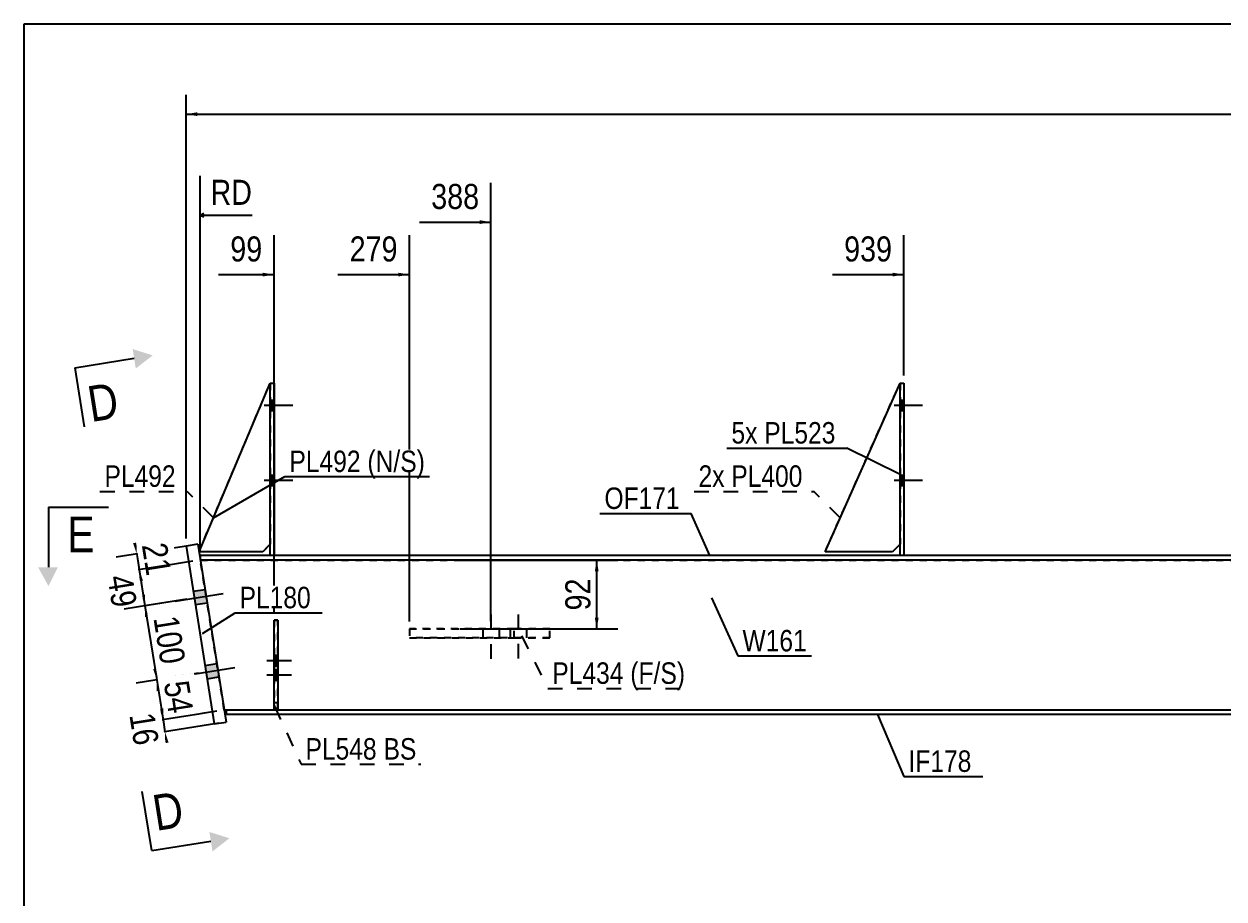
# Model space of a CAD drawing. Header units: millimetres. Extents: x -26 to 376, y -196 to 81.
# Drawn here: x -23.5 to 136.5, y -35.2 to 81.5 of the extents above; entities that cross this region are included whole.
import ezdxf

# ---------------------------------------------------------------- set-up
doc = ezdxf.new("R2010")
doc.units = ezdxf.units.MM
doc.linetypes.add('DXK_LINE_DOT1', pattern=[1.8814, 0.9407, -0.9407])
doc.linetypes.add('DXK_LINE_DOT2', pattern=[3.9198, 1.9599, -1.9599])
doc.styles.add('Arial Narrow', font='ARIALN.TTF', dxfattribs={"height": 0.2})

# ---------------------------------------------------------------- blocks, each defined once
blk = doc.blocks.new('Unknown-626819533-1211')
at = {"color": 5, "linetype": 'Continuous'}
for p, q in [((376.47, 81.47), (-23.53, 81.47)), ((-23.53, 81.47), (-23.53, -195.53))]:
    blk.add_line(p, q, dxfattribs=at)
blk = doc.blocks.new('Part-626819533-2075 - 1883')
at = {"color": 7, "linetype": 'DXK_LINE_DOT1'}
for p, q in [((41.85, 0.83), (27.88, 0.82)), ((27.88, 0.82), (27.88, -0.38)), ((27.88, 0.82), (46.61, 0.82)), ((41.85, -0.37), (41.85, 0.83)), ((46.61, 0.82), (41.85, 0.83)), ((46.61, -0.38), (46.61, 0.82)), ((27.88, -0.38), (41.85, -0.37)), ((46.61, -0.38), (27.88, -0.38)), ((27.88, -0.38), (27.88, -0.38)), ((41.85, -0.37), (46.61, -0.38)), ((46.61, -0.38), (46.61, -0.38))]:
    blk.add_line(p, q, dxfattribs=at)
blk = doc.blocks.new('Part-626819533-1914 - 1883')
at = {"color": 2, "linetype": 'Continuous'}
for p, q in [((-0.33, 12.1), (-1.91, 11.85)), ((-1.91, 11.85), (1.85, -11.85)), ((-0.33, 12.1), (3.43, -11.6)), ((1.85, -11.85), (3.43, -11.6))]:
    blk.add_line(p, q, dxfattribs=at)
blk = doc.blocks.new('Bolt-626819533-1908 - 1883')
at = {"color": 3, "linetype": 'DXK_LINE_DOT2'}
for p, q in [((38.75, 2.72), (38.75, -4.08)), ((42.4, 2.73), (42.4, -4.07)), ((37.65, 0.82), (37.65, -0.38)), ((39.85, 0.82), (39.85, -0.38)), ((41.3, 0.82), (41.3, -0.38)), ((43.5, 0.82), (43.5, -0.38))]:
    blk.add_line(p, q, dxfattribs=at)
blk = doc.blocks.new('Bolt-626819533-2043 - 1883')
at = {"linetype": 'Continuous'}
for points in [[(-0.96, 5.83), (-0.67, 4.05), (0.91, 4.3), (0.62, 6.08)], [(-0.96, 5.83), (-0.67, 4.05), (0.91, 4.3), (0.62, 6.08)], [(0.61, -4.05), (0.9, -5.83), (2.48, -5.58), (2.19, -3.8)], [(0.61, -4.05), (0.9, -5.83), (2.48, -5.58), (2.19, -3.8)]]:
    blk.add_hatch(color=3, dxfattribs=at).paths.add_polyline_path(points)
at = {"color": 3, "linetype": 'Continuous'}
for p, q in [((-3.38, 4.53), (3.04, 5.55)), ((-3.38, 4.53), (3.04, 5.55)), ((-0.96, 5.83), (0.62, 6.08)), ((-0.96, 5.83), (0.62, 6.08)), ((-0.67, 4.05), (0.91, 4.3)), ((-0.67, 4.05), (0.91, 4.3)), ((-1.81, -5.35), (4.61, -4.33)), ((-1.81, -5.35), (4.61, -4.33)), ((0.61, -4.05), (2.19, -3.8)), ((0.61, -4.05), (2.19, -3.8)), ((0.9, -5.83), (2.48, -5.58)), ((0.9, -5.83), (2.48, -5.58))]:
    blk.add_line(p, q, dxfattribs=at)
blk = doc.blocks.new('Part-626819533-1919 - 1883')
at = {"color": 2, "linetype": 'Continuous'}
for p, q in [((9.32, 10.6), (0, 10.6)), ((0, 10), (0, 10.6)), ((354.37, 10), (0, 10)), ((93.32, 10.6), (9.82, 10.6)), ((177.32, 10.6), (93.82, 10.6))]:
    blk.add_line(p, q, dxfattribs=at)
at = {"color": 7, "linetype": 'DXK_LINE_DOT1'}
for p, q in [((9.82, 10.6), (9.32, 10.6)), ((346.01, 10.6), (93.32, 10.6))]:
    blk.add_line(p, q, dxfattribs=at)
blk = doc.blocks.new('Part-626819533-3008 - 1883')
at = {"color": 2, "linetype": 'Continuous'}
for p, q in [((83.32, 11.1), (93.32, 33.6)), ((93.32, 12.1), (92.32, 11.1)), ((92.32, 11.1), (83.32, 11.1))]:
    blk.add_line(p, q, dxfattribs=at)
blk = doc.blocks.new('Part-626819533-1924 - 1883')
at = {"color": 2, "linetype": 'Continuous'}
for p, q in [((3.48, -10.6), (3.48, -10)), ((9.82, -10), (3.48, -10)), ((152.21, -10.6), (3.48, -10.6)), ((152.21, -10), (10.32, -10))]:
    blk.add_line(p, q, dxfattribs=at)
at = {"color": 7, "linetype": 'DXK_LINE_DOT1'}
for p, q in [((10.32, -10), (9.82, -10)), ((152.21, -10), (152.21, -10.6))]:
    blk.add_line(p, q, dxfattribs=at)
blk = doc.blocks.new('Bolt-626819533-2041 - 1883')
at = {"linetype": 'Continuous'}
for points in [[(9.82, 29.93), (9.82, 31.33), (9.32, 31.33), (9.32, 29.93)], [(9.82, 29.93), (9.82, 31.33), (9.32, 31.33), (9.32, 29.93)], [(9.82, 29.93), (9.82, 31.33), (9.32, 31.33), (9.32, 29.93)], [(9.82, 19.93), (9.82, 21.33), (9.32, 21.33), (9.32, 19.93)], [(9.82, 19.93), (9.82, 21.33), (9.32, 21.33), (9.32, 19.93)], [(9.82, 19.93), (9.82, 21.33), (9.32, 21.33), (9.32, 19.93)]]:
    blk.add_hatch(color=3, dxfattribs=at).paths.add_polyline_path(points)
at = {"color": 3, "linetype": 'Continuous'}
for p, q in [((8.52, 30.63), (12.32, 30.63)), ((8.52, 30.63), (12.32, 30.63)), ((8.52, 30.63), (12.32, 30.63)), ((9.32, 31.33), (9.82, 31.33)), ((9.32, 31.33), (9.82, 31.33)), ((9.32, 31.33), (9.82, 31.33)), ((9.32, 29.93), (9.82, 29.93)), ((9.32, 29.93), (9.82, 29.93)), ((9.32, 29.93), (9.82, 29.93)), ((9.32, 21.33), (9.82, 21.33)), ((9.32, 21.33), (9.82, 21.33)), ((9.32, 21.33), (9.82, 21.33)), ((8.52, 20.63), (12.32, 20.63)), ((8.52, 20.63), (12.32, 20.63)), ((8.52, 20.63), (12.32, 20.63)), ((9.32, 19.93), (9.82, 19.93)), ((9.32, 19.93), (9.82, 19.93)), ((9.32, 19.93), (9.82, 19.93))]:
    blk.add_line(p, q, dxfattribs=at)
blk = doc.blocks.new('Part-626819533-1982 - 1883')
at = {"color": 2, "linetype": 'Continuous'}
for p, q in [((9.32, 10.6), (9.32, 33.6)), ((9.32, 33.6), (9.82, 33.6)), ((9.82, 33.6), (9.82, 10.6)), ((9.82, 10.6), (9.32, 10.6))]:
    blk.add_line(p, q, dxfattribs=at)
blk = doc.blocks.new('Part-626819533-2004 - 1883')
at = {"color": 2, "linetype": 'Continuous'}
for p, q in [((9.82, -10), (9.82, 2)), ((9.82, 2), (10.32, 2)), ((10.32, 2), (10.32, -10)), ((10.32, -10), (9.82, -10))]:
    blk.add_line(p, q, dxfattribs=at)
at = {"color": 7, "linetype": 'DXK_LINE_DOT1'}
blk.add_line((9.82, -9), (10.32, -9), dxfattribs=at)
blk = doc.blocks.new('Part-626819533-2026 - 1883')
at = {"color": 7, "linetype": 'DXK_LINE_DOT1'}
for p, q in [((-0.18, 11.1), (9.32, 33.6)), ((9.32, 33.6), (9.32, 12.1)), ((9.32, 12.1), (8.32, 11.1)), ((8.32, 11.1), (-0.18, 11.1))]:
    blk.add_line(p, q, dxfattribs=at)
blk = doc.blocks.new('Bolt-626819533-2039 - 1883')
at = {"linetype": 'Continuous'}
for points in [[(93.82, 29.93), (93.82, 31.33), (93.32, 31.33), (93.32, 29.93)], [(93.82, 29.93), (93.82, 31.33), (93.32, 31.33), (93.32, 29.93)], [(93.82, 29.93), (93.82, 31.33), (93.32, 31.33), (93.32, 29.93)], [(93.82, 19.93), (93.82, 21.33), (93.32, 21.33), (93.32, 19.93)], [(93.82, 19.93), (93.82, 21.33), (93.32, 21.33), (93.32, 19.93)], [(93.82, 19.93), (93.82, 21.33), (93.32, 21.33), (93.32, 19.93)]]:
    blk.add_hatch(color=3, dxfattribs=at).paths.add_polyline_path(points)
at = {"color": 3, "linetype": 'Continuous'}
for p, q in [((92.52, 30.63), (96.32, 30.63)), ((92.52, 30.63), (96.32, 30.63)), ((92.52, 30.63), (96.32, 30.63)), ((93.32, 31.33), (93.82, 31.33)), ((93.32, 31.33), (93.82, 31.33)), ((93.32, 31.33), (93.82, 31.33)), ((93.32, 29.93), (93.82, 29.93)), ((93.32, 29.93), (93.82, 29.93)), ((93.32, 29.93), (93.82, 29.93)), ((93.32, 21.33), (93.82, 21.33)), ((93.32, 21.33), (93.82, 21.33)), ((93.32, 21.33), (93.82, 21.33)), ((92.52, 20.63), (96.32, 20.63)), ((92.52, 20.63), (96.32, 20.63)), ((92.52, 20.63), (96.32, 20.63)), ((93.32, 19.93), (93.82, 19.93)), ((93.32, 19.93), (93.82, 19.93)), ((93.32, 19.93), (93.82, 19.93))]:
    blk.add_line(p, q, dxfattribs=at)
blk = doc.blocks.new('Part-626819533-2048 - 1883')
at = {"color": 7, "linetype": 'DXK_LINE_DOT1'}
for p, q in [((3.18, -10), (0, 10)), ((0, 10), (354.37, 10)), ((9.82, -10), (3.48, -10)), ((345.01, -10), (10.32, -10))]:
    blk.add_line(p, q, dxfattribs=at)
at = {"color": 2, "linetype": 'Continuous'}
blk.add_line((3.48, -10), (3.18, -10), dxfattribs=at)
blk = doc.blocks.new('Part-626819533-2122 - 1883')
at = {"color": 2, "linetype": 'Continuous'}
for p, q in [((93.32, 10.6), (93.32, 33.6)), ((93.32, 33.6), (93.82, 33.6)), ((93.82, 33.6), (93.82, 10.6)), ((93.82, 10.6), (93.32, 10.6))]:
    blk.add_line(p, q, dxfattribs=at)
blk = doc.blocks.new('Part-626819533-3000 - 1883')
at = {"color": 7, "linetype": 'DXK_LINE_DOT1'}
for p, q in [((83.32, 11.1), (93.32, 33.6)), ((93.32, 33.6), (93.32, 12.1)), ((93.32, 12.1), (92.32, 11.1)), ((92.32, 11.1), (83.32, 11.1))]:
    blk.add_line(p, q, dxfattribs=at)
blk = doc.blocks.new('Part-626819533-3001 - 1883')
at = {"color": 7, "linetype": 'DXK_LINE_DOT1'}
for p, q in [((9.82, 2), (9.82, -10)), ((10.32, 2), (9.82, 2)), ((10.32, -10), (10.32, 2))]:
    blk.add_line(p, q, dxfattribs=at)
blk = doc.blocks.new('Part-626819533-3004 - 1883')
at = {"color": 2, "linetype": 'Continuous'}
for p, q in [((-0.18, 11.1), (9.32, 33.6)), ((9.32, 12.1), (8.32, 11.1)), ((8.32, 11.1), (-0.18, 11.1))]:
    blk.add_line(p, q, dxfattribs=at)
blk = doc.blocks.new('Bolt-626819533-3009 - 1883')
at = {"linetype": 'Continuous'}
for points in [[(9.82, -2.69), (9.82, -4.09), (10.32, -4.09), (10.32, -2.69)], [(9.82, -4.6), (9.82, -6), (10.32, -6), (10.32, -4.6)]]:
    blk.add_hatch(color=3, dxfattribs=at).paths.add_polyline_path(points)
at = {"color": 3, "linetype": 'Continuous'}
for p, q in [((9.82, -2.69), (10.32, -2.69)), ((8.87, -3.39), (12.17, -3.39)), ((9.82, -4.09), (10.32, -4.09)), ((9.82, -4.6), (10.32, -4.6)), ((8.87, -5.3), (12.17, -5.3)), ((9.82, -6), (10.32, -6))]:
    blk.add_line(p, q, dxfattribs=at)
blk = doc.blocks.new('Bolt-626819533-3024 - 1883')
at = {"color": 3, "linetype": 'DXK_LINE_DOT2'}
for p, q in [((9.82, -2.69), (10.32, -2.69)), ((8.87, -3.39), (12.17, -3.39)), ((9.82, -4.09), (10.32, -4.09)), ((9.82, -4.6), (10.32, -4.6)), ((8.87, -5.3), (12.17, -5.3)), ((9.82, -6), (10.32, -6))]:
    blk.add_line(p, q, dxfattribs=at)
blk = doc.blocks.new('StraightDimension-626819533-2241 - 1883')
at = {"linetype": 'Continuous'}
for points in [[(52.61, 8.5), (52.86, 10), (53.11, 8.5)], [(53.11, 2.32), (52.86, 0.82), (52.61, 2.32)]]:
    blk.add_hatch(color=4, dxfattribs=at).paths.add_polyline_path(points)
at = {"color": 4, "linetype": 'Continuous'}
for p, q in [((34.62, 10), (55.66, 10)), ((52.86, 0.82), (52.86, 10)), ((34.62, 0.82), (55.66, 0.82))]:
    blk.add_line(p, q, dxfattribs=at)
at = {"color": 0}
blk.add_wipeout([(52.71, 8.24), (47.81, 8.24), (47.81, 2.58), (52.71, 2.58)], dxfattribs=at)
at = {"color": 4, "style": 'Arial Narrow'}
blk.add_text('92', height=3.34, rotation=90.0002, dxfattribs=at).set_placement((52.01, 3.28))
blk = doc.blocks.new('StraightDimension-626819533-2130 - 1883')
at = {"linetype": 'Continuous'}
for points in [[(-8.48, 12.33), (-8.49, 10.81), (-8.97, 12.25)], [(-8.16, 7.18), (-8.15, 8.7), (-7.67, 7.26)]]:
    blk.add_hatch(color=4, dxfattribs=at).paths.add_polyline_path(points)
at = {"color": 4, "linetype": 'Continuous'}
for p, q in [((-1.32, 11.95), (-11.25, 10.37)), ((-0.99, 9.84), (-10.92, 8.26)), ((-8.49, 10.81), (-8.15, 8.7))]:
    blk.add_line(p, q, dxfattribs=at)
at = {"color": 0}
blk.add_wipeout([(-7.73, 6.98), (-2.89, 7.75), (-3.78, 13.35), (-8.62, 12.58)], dxfattribs=at)
at = {"color": 4, "style": 'Arial Narrow'}
blk.add_text('21', height=3.34, rotation=-80.9647, dxfattribs=at).set_placement((-7.82, 11.99))
blk = doc.blocks.new('StraightDimension-626819533-2143 - 1883')
at = {"linetype": 'Continuous'}
for points in [[(-8.16, 7.18), (-8.15, 8.7), (-7.67, 7.26)], [(-7.38, 5.41), (-7.39, 3.89), (-7.87, 5.33)]]:
    blk.add_hatch(color=4, dxfattribs=at).paths.add_polyline_path(points)
at = {"color": 4, "linetype": 'Continuous'}
for p, q in [((-0.99, 9.84), (-10.72, 8.3)), ((-8.15, 8.7), (-7.39, 3.89)), ((-1.8, 4.78), (-9.96, 3.48))]:
    blk.add_line(p, q, dxfattribs=at)
at = {"color": 0}
blk.add_wipeout([(-12.31, 2.71), (-7.47, 3.48), (-8.36, 9.07), (-13.2, 8.3)], dxfattribs=at)
at = {"color": 4, "style": 'Arial Narrow'}
blk.add_text('49', height=3.34, rotation=-80.9647, dxfattribs=at).set_placement((-12.4, 7.72))
blk = doc.blocks.new('StraightDimension-626819533-2156 - 1883')
at = {"linetype": 'Continuous'}
for points in [[(-7.4, 2.37), (-7.39, 3.89), (-6.91, 2.45)], [(-5.81, -4.46), (-5.82, -5.98), (-6.3, -4.54)]]:
    blk.add_hatch(color=4, dxfattribs=at).paths.add_polyline_path(points)
at = {"color": 4, "linetype": 'Continuous'}
for p, q in [((-1.8, 4.78), (-10.15, 3.45)), ((-7.39, 3.89), (-5.82, -5.98)), ((-0.23, -5.1), (-8.58, -6.42))]:
    blk.add_line(p, q, dxfattribs=at)
at = {"color": 0}
blk.add_wipeout([(-5.84, -4.87), (-1, -4.1), (-2.23, 3.6), (-7.07, 2.83)], dxfattribs=at)
at = {"color": 4, "style": 'Arial Narrow'}
blk.add_text('100', height=3.34, rotation=-80.9647, dxfattribs=at).set_placement((-6.27, 2.25))
blk = doc.blocks.new('StraightDimension-626819533-2166 - 1883')
at = {"linetype": 'Continuous'}
for points in [[(-5.83, -7.5), (-5.82, -5.98), (-5.34, -7.43)], [(-4.96, -9.78), (-4.97, -11.3), (-5.46, -9.85)]]:
    blk.add_hatch(color=4, dxfattribs=at).paths.add_polyline_path(points)
at = {"color": 4, "linetype": 'Continuous'}
for p, q in [((-0.23, -5.1), (-8.58, -6.42)), ((-5.82, -5.98), (-4.97, -11.3)), ((2.19, -10.16), (-7.74, -11.74))]:
    blk.add_line(p, q, dxfattribs=at)
at = {"color": 0}
blk.add_wipeout([(-4.8, -11.41), (0.04, -10.64), (-0.85, -5.05), (-5.69, -5.82)], dxfattribs=at)
at = {"color": 4, "style": 'Arial Narrow'}
blk.add_text('54', height=3.34, rotation=-80.9647, dxfattribs=at).set_placement((-4.89, -6.4))
blk = doc.blocks.new('StraightDimension-626819533-2184 - 1883')
at = {"linetype": 'Continuous'}
for points in [[(-4.96, -9.78), (-4.97, -11.3), (-5.46, -9.85)], [(-4.73, -14.42), (-4.72, -12.9), (-4.24, -14.34)]]:
    blk.add_hatch(color=4, dxfattribs=at).paths.add_polyline_path(points)
at = {"color": 4, "linetype": 'Continuous'}
for p, q in [((2.19, -10.16), (-7.54, -11.7)), ((2.45, -11.76), (-7.29, -13.3)), ((-4.97, -11.3), (-4.72, -12.9))]:
    blk.add_line(p, q, dxfattribs=at)
at = {"color": 0}
blk.add_wipeout([(-9.39, -15.69), (-4.55, -14.92), (-5.44, -9.32), (-10.28, -10.09)], dxfattribs=at)
at = {"color": 4, "style": 'Arial Narrow'}
blk.add_text('16', height=3.34, rotation=-80.9647, dxfattribs=at).set_placement((-9.48, -10.67))
blk = doc.blocks.new('StraightDimension-626819533-4787 - 1883')
at = {"linetype": 'Continuous'}
blk.add_hatch(color=4, dxfattribs=at).paths.add_polyline_path([(-0.41, 69.2), (-1.91, 69.45), (-0.41, 69.7)])
at = {"color": 4, "linetype": 'Continuous'}
for p, q in [((-1.91, 12.85), (-1.91, 72.05)), ((-1.91, 69.45), (354.37, 69.45))]:
    blk.add_line(p, q, dxfattribs=at)
blk = doc.blocks.new('StraightDimension-626819533-5609 - 1883')
at = {"linetype": 'Continuous'}
blk.add_hatch(color=4, dxfattribs=at).paths.add_polyline_path([(92.32, 48.31), (93.82, 48.06), (92.32, 47.81)])
at = {"color": 4, "linetype": 'Continuous'}
for p, q in [((93.82, 34.6), (93.82, 53.31)), ((84.3, 48.06), (93.82, 48.06))]:
    blk.add_line(p, q, dxfattribs=at)
at = {"color": 0}
blk.add_wipeout([(92.96, 49.11), (92.96, 54.01), (85.16, 54.01), (85.16, 49.11)], dxfattribs=at)
at = {"color": 4, "style": 'Arial Narrow'}
blk.add_text('939', height=3.34, dxfattribs=at).set_placement((85.86, 49.81))
blk = doc.blocks.new('StraightDimension-626819533-5610 - 1883')
at = {"linetype": 'Continuous'}
blk.add_hatch(color=4, dxfattribs=at).paths.add_polyline_path([(37.25, 55.31), (38.75, 55.06), (37.25, 54.81)])
at = {"color": 4, "linetype": 'Continuous'}
for p, q in [((38.75, 1.83), (38.75, 60.31)), ((29.22, 55.06), (38.75, 55.06))]:
    blk.add_line(p, q, dxfattribs=at)
at = {"color": 0}
blk.add_wipeout([(37.88, 56.11), (37.88, 61.01), (30.09, 61.01), (30.09, 56.11)], dxfattribs=at)
at = {"color": 4, "style": 'Arial Narrow'}
blk.add_text('388', height=3.34, dxfattribs=at).set_placement((30.79, 56.81))
blk = doc.blocks.new('StraightDimension-626819533-5611 - 1883')
at = {"linetype": 'Continuous'}
blk.add_hatch(color=4, dxfattribs=at).paths.add_polyline_path([(26.38, 48.31), (27.88, 48.06), (26.38, 47.81)])
at = {"color": 4, "linetype": 'Continuous'}
for p, q in [((27.88, 1.82), (27.88, 53.31)), ((18.35, 48.06), (27.88, 48.06))]:
    blk.add_line(p, q, dxfattribs=at)
at = {"color": 0}
blk.add_wipeout([(27.01, 49.11), (27.01, 54.01), (19.21, 54.01), (19.21, 49.11)], dxfattribs=at)
at = {"color": 4, "style": 'Arial Narrow'}
blk.add_text('279', height=3.34, dxfattribs=at).set_placement((19.91, 49.81))
blk = doc.blocks.new('StraightDimension-626819533-5612 - 1883')
at = {"linetype": 'Continuous'}
blk.add_hatch(color=4, dxfattribs=at).paths.add_polyline_path([(8.32, 48.31), (9.82, 48.06), (8.32, 47.81)])
at = {"color": 4, "linetype": 'Continuous'}
for p, q in [((9.82, 3), (9.82, 53.31)), ((2.43, 48.06), (9.82, 48.06))]:
    blk.add_line(p, q, dxfattribs=at)
at = {"color": 0, "linetype": 'Continuous'}
blk.add_wipeout([(7.59, 56.66), (7.59, 61.56), (0.65, 61.56), (0.65, 56.66)], dxfattribs=at)
at = {"color": 4, "linetype": 'Continuous'}
for p, q in [((-0.03, 11), (-0.03, 61.21)), ((0.47, 56.21), (-0.03, 55.96)), ((0.47, 55.71), (-0.03, 55.96)), ((6.89, 55.96), (-0.03, 55.96))]:
    blk.add_line(p, q, dxfattribs=at)
at = {"color": 4, "linetype": 'Continuous', "style": 'Arial Narrow'}
blk.add_text('RD', height=3.34, dxfattribs=at).set_placement((1.35, 57.36))
at = {"color": 0}
blk.add_wipeout([(8.96, 49.11), (8.96, 54.01), (3.29, 54.01), (3.29, 49.11)], dxfattribs=at)
at = {"color": 4, "style": 'Arial Narrow'}
blk.add_text('99', height=3.34, dxfattribs=at).set_placement((3.99, 49.81))
blk = doc.blocks.new('Mark-626819533-3058 - 1883')
at = {"color": 0}
for points in [[(21.38, 21.73), (21.38, 24.73), (11.88, 24.73), (11.88, 21.73)], [(29.95, 21.73), (29.95, 24.73), (22.28, 24.73), (22.28, 21.73)]]:
    blk.add_wipeout(points, dxfattribs=at)
for points in [[(21.38, 21.73), (21.38, 24.73), (11.88, 24.73), (11.88, 21.73)], [(29.95, 21.73), (29.95, 24.73), (22.28, 24.73), (22.28, 21.73)]]:
    blk.add_wipeout(points, dxfattribs=at)
at = {"color": 7, "linetype": 'Continuous'}
for p, q in [((1.75, 15.63), (11.28, 21.13)), ((11.28, 21.13), (30.55, 21.13))]:
    blk.add_line(p, q, dxfattribs=at)
at = {"color": 3, "style": 'Arial Narrow'}
for s, p in [('PL492', (11.88, 21.73)), ('(N/', (22.28, 21.73)), ('S)', (26.66, 21.73))]:
    blk.add_text(s, height=2.863, dxfattribs=at).set_placement(p)
blk = doc.blocks.new('Mark-626819533-2022 - 1883')
at = {"color": 7, "linetype": 'DXK_LINE_DOT2'}
blk.add_line((1.75, 15.63), (-1.78, 19.16), dxfattribs=at)
at = {"color": 0}
blk.add_wipeout([(-3.28, 19.76), (-3.28, 22.76), (-12.79, 22.76), (-12.79, 19.76)], dxfattribs=at)
blk.add_wipeout([(-3.28, 19.76), (-3.28, 22.76), (-12.79, 22.76), (-12.79, 19.76)], dxfattribs=at)
at = {"color": 7, "linetype": 'DXK_LINE_DOT2'}
blk.add_line((-13.39, 19.16), (-1.78, 19.16), dxfattribs=at)
at = {"color": 3, "style": 'Arial Narrow'}
blk.add_text('PL492', height=2.863, dxfattribs=at).set_placement((-12.79, 19.76))
blk = doc.blocks.new('Mark-626819533-1910 - 1883')
at = {"color": 0}
blk.add_wipeout([(14.73, 3.57), (14.73, 6.57), (5.23, 6.57), (5.23, 3.57)], dxfattribs=at)
blk.add_wipeout([(14.73, 3.57), (14.73, 6.57), (5.23, 6.57), (5.23, 3.57)], dxfattribs=at)
at = {"color": 7, "linetype": 'Continuous'}
for p, q in [((0.28, 0.22), (4.63, 2.97)), ((4.63, 2.97), (16.23, 2.97))]:
    blk.add_line(p, q, dxfattribs=at)
at = {"color": 3, "style": 'Arial Narrow'}
blk.add_text('PL180', height=2.863, dxfattribs=at).set_placement((5.23, 3.57))
blk = doc.blocks.new('Mark-626819533-1915 - 1883')
at = {"color": 7, "linetype": 'Continuous'}
blk.add_line((67.94, 10.6), (65.44, 16.21), dxfattribs=at)
at = {"color": 0}
blk.add_wipeout([(63.94, 16.81), (63.94, 19.81), (53.89, 19.81), (53.89, 16.81)], dxfattribs=at)
blk.add_wipeout([(63.94, 16.81), (63.94, 19.81), (53.89, 19.81), (53.89, 16.81)], dxfattribs=at)
at = {"color": 7, "linetype": 'Continuous'}
blk.add_line((53.29, 16.21), (65.44, 16.21), dxfattribs=at)
at = {"color": 3, "style": 'Arial Narrow'}
blk.add_text('OF171', height=2.863, dxfattribs=at).set_placement((53.89, 16.81))
blk = doc.blocks.new('Mark-626819533-1920 - 1883')
at = {"color": 0}
blk.add_wipeout([(102.84, -18.25), (102.84, -15.25), (94.44, -15.25), (94.44, -18.25)], dxfattribs=at)
blk.add_wipeout([(102.84, -18.25), (102.84, -15.25), (94.44, -15.25), (94.44, -18.25)], dxfattribs=at)
at = {"color": 7, "linetype": 'Continuous'}
for p, q in [((90.3, -10.6), (93.84, -18.85)), ((93.84, -18.85), (104.34, -18.85))]:
    blk.add_line(p, q, dxfattribs=at)
at = {"color": 3, "style": 'Arial Narrow'}
blk.add_text('IF178', height=2.863, dxfattribs=at).set_placement((94.44, -18.25))
blk = doc.blocks.new('Mark-626819533-2044 - 1883')
at = {"color": 0}
blk.add_wipeout([(80.89, -2.18), (80.89, 0.82), (72.3, 0.82), (72.3, -2.18)], dxfattribs=at)
blk.add_wipeout([(80.89, -2.18), (80.89, 0.82), (72.3, 0.82), (72.3, -2.18)], dxfattribs=at)
at = {"color": 7, "linetype": 'Continuous'}
for p, q in [((68.17, 4.96), (71.7, -2.78)), ((71.7, -2.78), (81.49, -2.78))]:
    blk.add_line(p, q, dxfattribs=at)
at = {"color": 3, "style": 'Arial Narrow'}
blk.add_text('W161', height=2.863, dxfattribs=at).set_placement((72.3, -2.18))
blk = doc.blocks.new('Mark-626819533-2071 - 1883')
at = {"color": 0}
for points in [[(56.44, -6.51), (56.44, -3.51), (46.94, -3.51), (46.94, -6.51)], [(64.64, -6.51), (64.64, -3.51), (57.34, -3.51), (57.34, -6.51)]]:
    blk.add_wipeout(points, dxfattribs=at)
for points in [[(56.44, -6.51), (56.44, -3.51), (46.94, -3.51), (46.94, -6.51)], [(64.64, -6.51), (64.64, -3.51), (57.34, -3.51), (57.34, -6.51)]]:
    blk.add_wipeout(points, dxfattribs=at)
at = {"color": 7, "linetype": 'DXK_LINE_DOT2'}
for p, q in [((42.83, -0.11), (46.34, -7.11)), ((46.34, -7.11), (65.24, -7.11))]:
    blk.add_line(p, q, dxfattribs=at)
at = {"color": 3, "style": 'Arial Narrow'}
for s, p in [('PL434', (46.94, -6.51)), ('(F/', (57.34, -6.51)), ('S)', (61.36, -6.51))]:
    blk.add_text(s, height=2.863, dxfattribs=at).set_placement(p)
blk = doc.blocks.new('SectionMark-626819533-2405 - 1883')
at = {"linetype": 'Continuous'}
for points in [[(-9.03, 38.13), (-6.36, 37.29), (-8.62, 35.54)], [(1.21, -26.26), (3.87, -27.1), (1.62, -28.85)]]:
    blk.add_hatch(color=30, dxfattribs=at).paths.add_polyline_path(points)
at = {"color": 30, "linetype": 'Continuous'}
for p, q in [((-16.73, 35.64), (-8.83, 36.9)), ((-6.49, -28.75), (1.41, -27.5))]:
    blk.add_line(p, q, dxfattribs=at)
at = {"color": 0, "linetype": 'Continuous'}
for points in [[(-10.66, 29.01), (-11.45, 33.95), (-15.35, 33.33), (-14.57, 28.39)], [(-1.99, -25.51), (-2.78, -20.57), (-6.69, -21.19), (-5.9, -26.13)]]:
    blk.add_wipeout(points, dxfattribs=at)
at = {"color": 30, "linetype": 'Continuous'}
for p, q in [((-16.73, 35.64), (-15.48, 27.74)), ((-6.49, -28.75), (-7.75, -20.85))]:
    blk.add_line(p, q, dxfattribs=at)
at = {"color": 6, "linetype": 'Continuous', "style": 'Arial Narrow'}
for p in [(-14.57, 28.39), (-5.9, -26.13)]:
    blk.add_text('D', height=4.77, rotation=9.0355, dxfattribs=at).set_placement(p)
blk = doc.blocks.new('SectionMark-626819533-2407 - 1883')
at = {"linetype": 'Continuous'}
blk.add_hatch(color=30, dxfattribs=at).paths.add_polyline_path([(-19.01, 9.03), (-20.26, 6.53), (-21.64, 9.03)])
at = {"color": 30, "linetype": 'Continuous'}
for q in [(-12.26, 17.03), (-20.26, 9.03)]:
    blk.add_line((-20.26, 17.03), q, dxfattribs=at)
at = {"color": 0, "linetype": 'Continuous'}
blk.add_wipeout([(-14.11, 11.03), (-14.11, 16.03), (-17.76, 16.03), (-17.76, 11.03)], dxfattribs=at)
at = {"color": 6, "linetype": 'Continuous', "style": 'Arial Narrow'}
blk.add_text('E', height=4.77, dxfattribs=at).set_placement((-17.76, 11.03))
blk = doc.blocks.new('MarkSet-626819533-2462 - 1883')
at = {"color": 7, "linetype": 'Continuous'}
blk.add_line((93.32, 21.39), (86.21, 24.93), dxfattribs=at)
at = {"color": 0}
for points in [[(74.31, 25.53), (74.31, 28.53), (70.83, 28.53), (70.83, 25.53)], [(84.71, 25.53), (84.71, 28.53), (75.21, 28.53), (75.21, 25.53)]]:
    blk.add_wipeout(points, dxfattribs=at)
for points in [[(74.31, 25.53), (74.31, 28.53), (70.83, 28.53), (70.83, 25.53)], [(84.71, 25.53), (84.71, 28.53), (75.21, 28.53), (75.21, 25.53)]]:
    blk.add_wipeout(points, dxfattribs=at)
at = {"color": 7, "linetype": 'Continuous'}
blk.add_line((70.23, 24.93), (86.21, 24.93), dxfattribs=at)
at = {"color": 3, "style": 'Arial Narrow'}
for s, p in [('5x', (70.83, 25.53)), ('PL523', (75.21, 25.53))]:
    blk.add_text(s, height=2.863, dxfattribs=at).set_placement(p)
blk = doc.blocks.new('MarkSet-626819533-3133 - 1883')
at = {"color": 7, "linetype": 'DXK_LINE_DOT2'}
blk.add_line((85.35, 15.63), (81.81, 19.16), dxfattribs=at)
at = {"color": 0}
for points in [[(69.91, 19.76), (69.91, 22.76), (66.44, 22.76), (66.44, 19.76)], [(80.31, 19.76), (80.31, 22.76), (70.81, 22.76), (70.81, 19.76)]]:
    blk.add_wipeout(points, dxfattribs=at)
for points in [[(69.91, 19.76), (69.91, 22.76), (66.44, 22.76), (66.44, 19.76)], [(80.31, 19.76), (80.31, 22.76), (70.81, 22.76), (70.81, 19.76)]]:
    blk.add_wipeout(points, dxfattribs=at)
at = {"color": 7, "linetype": 'DXK_LINE_DOT2'}
blk.add_line((65.84, 19.16), (81.81, 19.16), dxfattribs=at)
at = {"color": 3, "style": 'Arial Narrow'}
for s, p in [('2x', (66.44, 19.76)), ('PL400', (70.81, 19.76))]:
    blk.add_text(s, height=2.863, dxfattribs=at).set_placement(p)
blk = doc.blocks.new('MarkSet-626819533-4940 - 1883')
at = {"color": 0}
for points in [[(23.53, -16.61), (23.53, -13.61), (14.02, -13.61), (14.02, -16.61)], [(28.81, -16.61), (28.81, -13.61), (24.43, -13.61), (24.43, -16.61)]]:
    blk.add_wipeout(points, dxfattribs=at)
for points in [[(23.53, -16.61), (23.53, -13.61), (14.02, -13.61), (14.02, -16.61)], [(28.81, -16.61), (28.81, -13.61), (24.43, -13.61), (24.43, -16.61)]]:
    blk.add_wipeout(points, dxfattribs=at)
at = {"color": 7, "linetype": 'DXK_LINE_DOT2'}
for p, q in [((9.89, -9.48), (13.42, -17.21)), ((13.42, -17.21), (29.41, -17.21))]:
    blk.add_line(p, q, dxfattribs=at)
at = {"color": 3, "style": 'Arial Narrow'}
for s, p in [('PL548', (14.02, -16.61)), ('BS', (24.43, -16.61))]:
    blk.add_text(s, height=2.863, dxfattribs=at).set_placement(p)

msp = doc.modelspace()

# ---------------------------------------------------------------- block references
for name in ['Unknown-626819533-1211', 'Part-626819533-2026 - 1883', 'Part-626819533-3004 - 1883', 'Part-626819533-1982 - 1883', 'Part-626819533-3008 - 1883', 'Part-626819533-3000 - 1883', 'Part-626819533-2122 - 1883', 'Bolt-626819533-2041 - 1883', 'Bolt-626819533-2039 - 1883', 'Part-626819533-1914 - 1883', 'Part-626819533-1919 - 1883', 'Part-626819533-2048 - 1883', 'Bolt-626819533-2043 - 1883', 'Part-626819533-2004 - 1883', 'Part-626819533-3001 - 1883', 'Bolt-626819533-1908 - 1883', 'Part-626819533-2075 - 1883', 'Bolt-626819533-3009 - 1883', 'Bolt-626819533-3024 - 1883', 'Part-626819533-1924 - 1883']:
    msp.add_blockref(name, (0, 0))

# ---------------------------------------------------------------- next in the draw order: block references
for name in ['StraightDimension-626819533-2130 - 1883', 'StraightDimension-626819533-2241 - 1883', 'Mark-626819533-2044 - 1883', 'Mark-626819533-2071 - 1883', 'MarkSet-626819533-4940 - 1883', 'Mark-626819533-1920 - 1883']:
    msp.add_blockref(name, (0, 0))

# ---------------------------------------------------------------- next in the draw order: block references
for name in ['StraightDimension-626819533-4787 - 1883', 'StraightDimension-626819533-2143 - 1883']:
    msp.add_blockref(name, (0, 0))

# ---------------------------------------------------------------- next in the draw order: block references
for name in ['StraightDimension-626819533-5610 - 1883', 'StraightDimension-626819533-5611 - 1883', 'StraightDimension-626819533-5609 - 1883', 'MarkSet-626819533-2462 - 1883', 'Mark-626819533-1915 - 1883', 'StraightDimension-626819533-2156 - 1883']:
    msp.add_blockref(name, (0, 0))

# ---------------------------------------------------------------- next in the draw order: block references
for name in ['StraightDimension-626819533-5612 - 1883', 'StraightDimension-626819533-2166 - 1883']:
    msp.add_blockref(name, (0, 0))

# ---------------------------------------------------------------- next in the draw order: block references
for name in ['Mark-626819533-3058 - 1883', 'Mark-626819533-1910 - 1883', 'StraightDimension-626819533-2184 - 1883']:
    msp.add_blockref(name, (0, 0))

# ---------------------------------------------------------------- next in the draw order: block references
msp.add_blockref('Mark-626819533-2022 - 1883', (0, 0))

# ---------------------------------------------------------------- next in the draw order: block references
msp.add_blockref('SectionMark-626819533-2405 - 1883', (0, 0))

# ---------------------------------------------------------------- next in the draw order: block references
msp.add_blockref('SectionMark-626819533-2407 - 1883', (0, 0))

# ---------------------------------------------------------------- next in the draw order: block references
msp.add_blockref('MarkSet-626819533-3133 - 1883', (0, 0))

doc.saveas('drawing.dxf')
